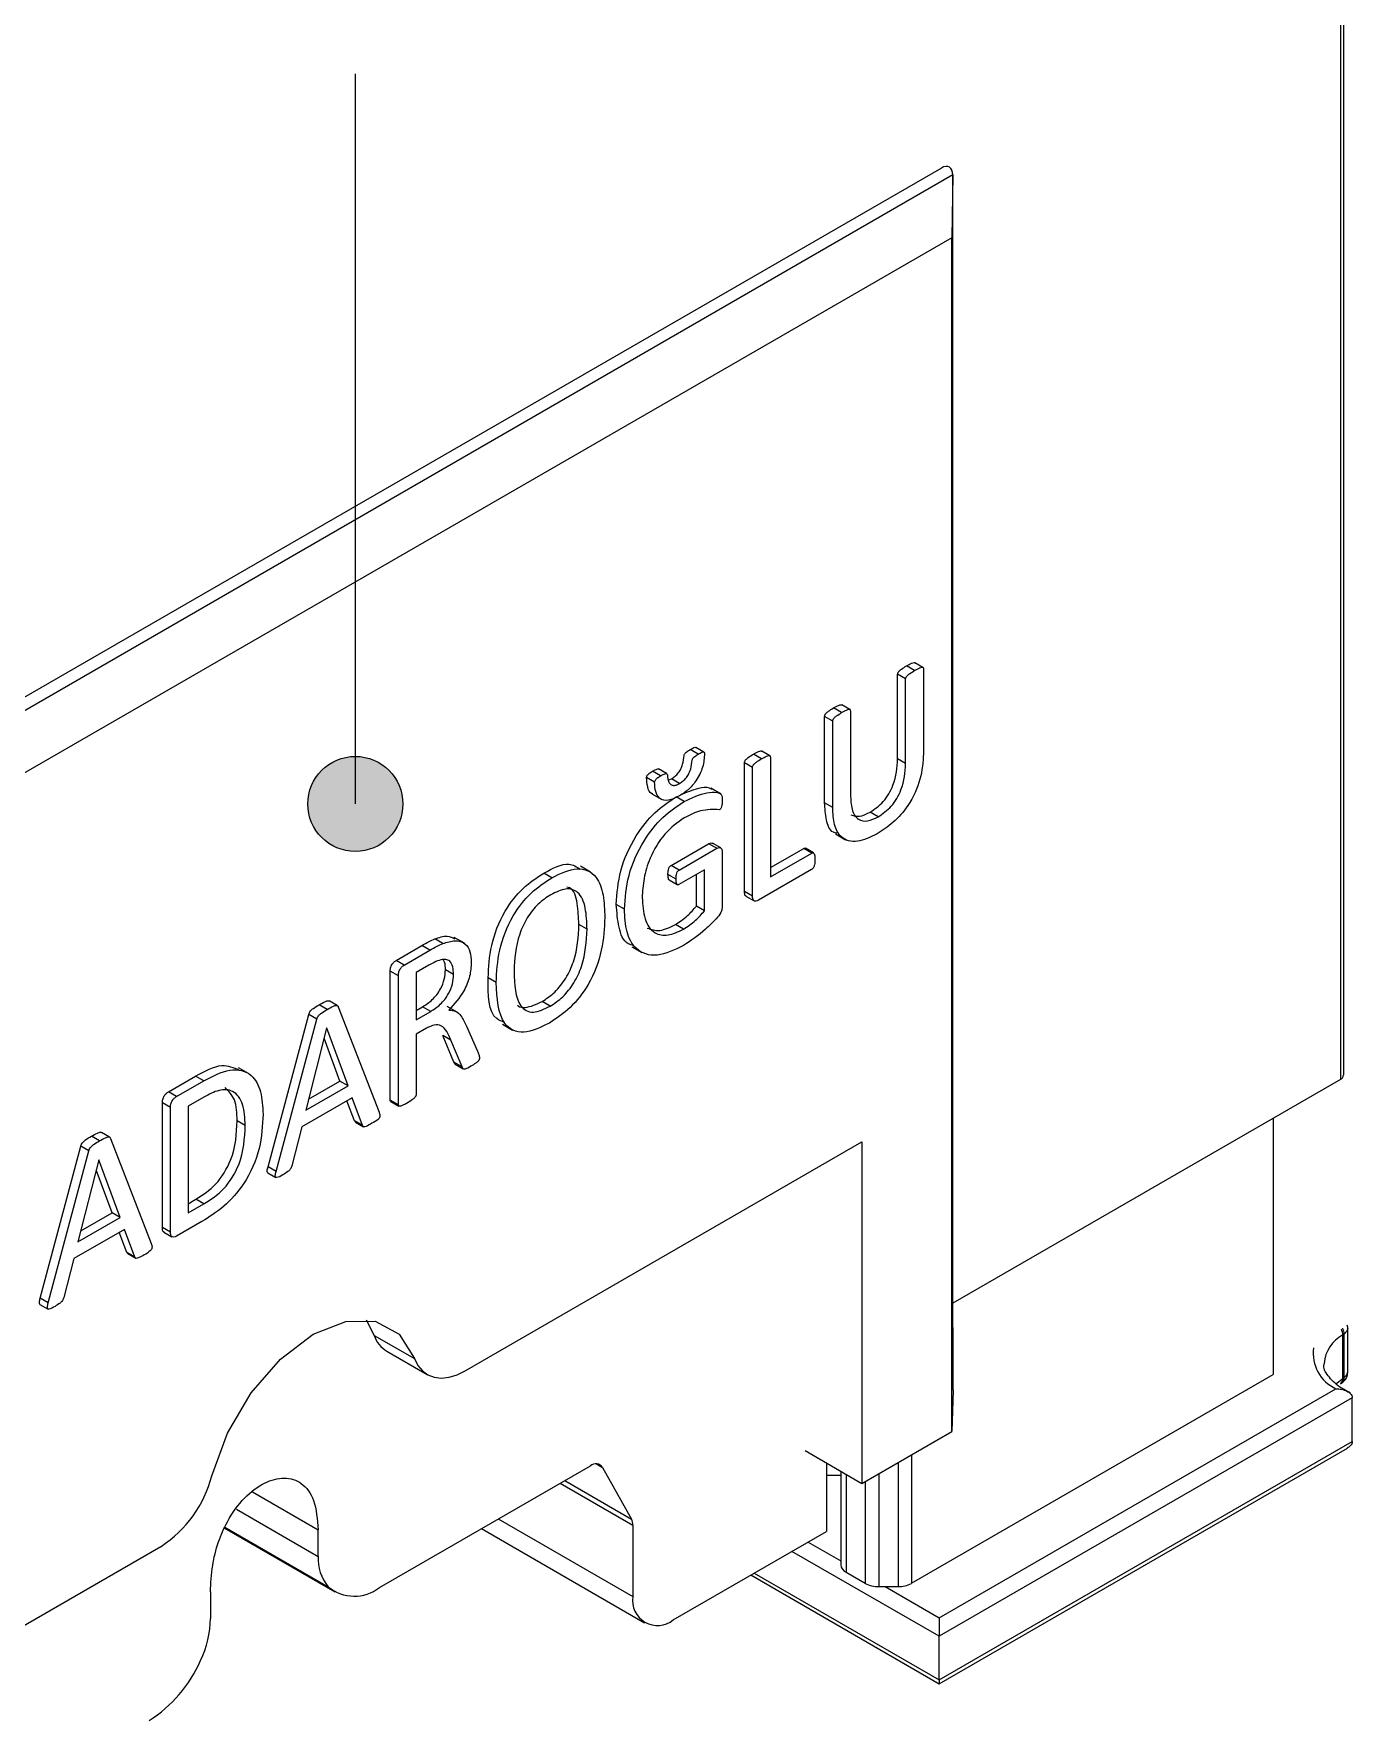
# Model space of a CAD drawing. Header units: millimetres. Extents: x 221 to 2771, y 196 to 840.
# Drawn here: x 2742.5 to 2756.37, y 557.48 to 575.19 of the extents above; entities that cross this region are included whole.
import ezdxf

# ---------------------------------------------------------------- set-up
doc = ezdxf.new("R2010")
doc.units = ezdxf.units.MM
doc.layers.add('yazı_numara_k', color=21, linetype='Continuous')

# ---------------------------------------------------------------- blocks, each defined once
blk = doc.blocks.new('yuvarlakk')
at = {"layer": 'yazı_numara_k'}
blk.add_hatch(color=21, dxfattribs=at).paths.add_polyline_path([(-159.086, 172.801, -1), (-160.086, 172.801, -1)])
at = {"layer": 'yazı_numara_k', "color": 21}
blk.add_circle((-159.586, 172.801), 0.5, dxfattribs=at)

msp = doc.modelspace()

# ---------------------------------------------------------------- linework, layer by layer
at = {"color": 252, "linetype": 'Continuous'}
for p, q in [((2756.242, 628.865), (2756.242, 564.195)), ((2756.277, 564.244), (2756.277, 628.914)), ((2756.242, 564.195), (2752.167, 561.843)), ((2755.534, 563.787), (2755.534, 561.092)), ((2756.282, 561.518), (2756.268, 561.509)), ((2756.268, 561.052), (2756.268, 561.509)), ((2756.282, 561.061), (2756.282, 561.518)), ((2756.321, 561.122), (2756.321, 561.579)), ((2751.733, 558.898), (2755.534, 561.092)), ((2752.024, 558.535), (2756.196, 560.944)), ((2756.195, 560.995), (2756.268, 561.052)), ((2756.244, 560.997), (2756.258, 561.006)), ((2756.268, 561.052), (2756.282, 561.061)), ((2756.368, 560.847), (2752.024, 558.34)), ((2756.368, 560.39), (2756.368, 560.847)), ((2752.024, 557.882), (2756.368, 560.39)), ((2751.733, 560.248), (2751.733, 558.898)), ((2752.024, 557.842), (2756.316, 560.319)), ((2750.988, 560.076), (2750.988, 559.095)), ((2751.047, 560.042), (2751.047, 559.013)), ((2751.388, 560.05), (2751.388, 558.864)), ((2751.591, 560.167), (2751.591, 558.864)), ((2751.247, 559.968), (2751.247, 558.898)), ((2750.645, 559.331), (2750.988, 559.133)), ((2752.024, 558.34), (2750.476, 559.233)), ((2750.044, 558.985), (2752.024, 557.842)), ((2750.079, 559.005), (2752.024, 557.882)), ((2751.047, 559.013), (2751.247, 558.898)), ((2751.388, 558.864), (2751.591, 558.864)), ((2751.455, 558.864), (2752.024, 558.535)), ((2752.024, 557.882), (2752.024, 558.34))]:
    msp.add_line(p, q, dxfattribs=at)
at = {"color": 7, "linetype": 'Continuous', "lineweight": 15}
for p, q in [((2752.047, 573.781), (2738.037, 565.693)), ((2752.167, 573.709), (2738.159, 565.623)), ((2752.167, 573.709), (2752.157, 573.049)), ((2752.167, 561.474), (2752.167, 573.709)), ((2752.157, 573.049), (2738.726, 565.296)), ((2752.157, 560.493), (2752.157, 573.049)), ((2751.766, 568.498), (2751.681, 568.547)), ((2751.852, 568.529), (2751.768, 568.578)), ((2751.587, 567.567), (2751.587, 568.457)), ((2751.671, 568.408), (2751.587, 568.457)), ((2751.671, 567.518), (2751.671, 568.408)), ((2751.859, 568.516), (2751.859, 567.622)), ((2750.819, 567.105), (2750.819, 568.014)), ((2750.904, 567.965), (2750.819, 568.014)), ((2750.998, 568.055), (2750.913, 568.104)), ((2751.085, 568.087), (2751, 568.136)), ((2751.091, 568.073), (2751.091, 567.193)), ((2750.904, 567.056), (2750.904, 567.965)), ((2749.491, 567.618), (2749.407, 567.666)), ((2749.55, 567.639), (2749.466, 567.688)), ((2750.243, 567.601), (2750.158, 567.65)), ((2749.977, 566.173), (2749.977, 567.527)), ((2750.062, 567.478), (2749.977, 567.527)), ((2750.062, 566.124), (2750.062, 567.478)), ((2750.155, 567.568), (2750.07, 567.617)), ((2750.249, 567.586), (2750.249, 566.326)), ((2751.671, 567.518), (2751.587, 567.567)), ((2749.032, 567.322), (2748.947, 567.371)), ((2749.094, 567.388), (2749.009, 567.437)), ((2749.158, 567.414), (2749.074, 567.463)), ((2749.175, 567.343), (2749.21, 567.359)), ((2749.295, 567.31), (2749.21, 567.359)), ((2749.001, 567.201), (2749.107, 567.14)), ((2749.342, 567.121), (2749.258, 567.17)), ((2749.73, 567.198), (2749.623, 567.26)), ((2750.904, 567.056), (2750.819, 567.105)), ((2751.382, 566.958), (2751.297, 567.007)), ((2750.932, 566.779), (2751.039, 566.718)), ((2749.205, 566.448), (2749.6, 566.676)), ((2749.29, 566.399), (2749.685, 566.627)), ((2749.685, 566.627), (2749.6, 566.676)), ((2749.727, 566.631), (2749.642, 566.68)), ((2749.743, 566.582), (2749.743, 566.024)), ((2750.249, 566.424), (2750.599, 566.626)), ((2750.684, 566.577), (2750.599, 566.626)), ((2750.702, 566.578), (2750.617, 566.627)), ((2748.357, 566.378), (2748.251, 566.439)), ((2749.29, 566.399), (2749.205, 566.448)), ((2749.556, 566.401), (2749.287, 566.246)), ((2749.556, 565.97), (2749.556, 566.401)), ((2750.683, 566.403), (2750.124, 566.081)), ((2750.249, 566.326), (2750.684, 566.577)), ((2747.951, 566.317), (2747.866, 566.366)), ((2749.257, 566.303), (2749.172, 566.352)), ((2749.185, 566.294), (2749.27, 566.245)), ((2749.471, 566.019), (2749.471, 566.352)), ((2750.062, 566.124), (2749.977, 566.173)), ((2749.992, 566.125), (2750.077, 566.076)), ((2748.714, 565.988), (2748.629, 566.037)), ((2749.556, 565.97), (2749.471, 566.019)), ((2748.321, 565.777), (2748.236, 565.826)), ((2749.335, 565.776), (2749.25, 565.825)), ((2746.315, 565.449), (2746.583, 565.604)), ((2746.399, 565.4), (2746.668, 565.555)), ((2746.668, 565.555), (2746.583, 565.604)), ((2746.805, 565.625), (2746.72, 565.674)), ((2747.031, 565.628), (2746.924, 565.689)), ((2748.793, 565.592), (2748.899, 565.531)), ((2746.399, 565.4), (2746.315, 565.449)), ((2746.656, 565.397), (2746.524, 565.321)), ((2746.917, 565.3), (2746.832, 565.349)), ((2746.252, 563.98), (2746.252, 565.334)), ((2746.337, 565.285), (2746.252, 565.334)), ((2746.337, 563.931), (2746.337, 565.285)), ((2746.524, 565.321), (2746.524, 564.824)), ((2747.366, 565.215), (2747.281, 565.264)), ((2745.695, 564.973), (2745.61, 565.022)), ((2747.933, 564.967), (2747.849, 565.016)), ((2744.967, 563.278), (2745.395, 564.879)), ((2745.052, 563.229), (2745.48, 564.83)), ((2745.48, 564.83), (2745.395, 564.879)), ((2745.589, 564.933), (2745.504, 564.982)), ((2745.706, 564.959), (2746.134, 563.853)), ((2746.524, 564.922), (2746.592, 564.961)), ((2746.524, 564.824), (2746.677, 564.912)), ((2746.677, 564.912), (2746.592, 564.961)), ((2746.955, 564.904), (2746.849, 564.965)), ((2745.583, 564.735), (2745.363, 563.873)), ((2745.723, 564.178), (2745.557, 564.629)), ((2745.584, 564.735), (2745.583, 564.735)), ((2745.808, 564.129), (2745.584, 564.735)), ((2746.633, 564.735), (2746.524, 564.673)), ((2746.524, 564.673), (2746.524, 564.039)), ((2746.922, 564.377), (2746.805, 564.66)), ((2746.89, 564.611), (2746.805, 564.66)), ((2747.054, 564.755), (2747.169, 564.495)), ((2747.431, 564.777), (2747.537, 564.715)), ((2747.007, 564.328), (2746.89, 564.611)), ((2744.762, 564.259), (2744.656, 564.32)), ((2747.007, 564.328), (2746.922, 564.377)), ((2746.935, 564.357), (2747.02, 564.308)), ((2743.919, 564.066), (2744.205, 564.232)), ((2744.004, 564.017), (2744.29, 564.183)), ((2744.29, 564.183), (2744.205, 564.232)), ((2745.363, 563.873), (2745.808, 564.129)), ((2745.393, 563.988), (2745.723, 564.178)), ((2745.808, 564.129), (2745.723, 564.178)), ((2743.856, 562.64), (2743.856, 563.951)), ((2743.941, 563.902), (2743.856, 563.951)), ((2744.004, 564.017), (2743.919, 564.066)), ((2744.291, 564.01), (2744.128, 563.916)), ((2745.852, 564.004), (2745.321, 563.697)), ((2745.876, 563.761), (2745.797, 563.972)), ((2745.961, 563.712), (2745.852, 564.004)), ((2746.337, 563.931), (2746.252, 563.98)), ((2746.258, 563.965), (2746.343, 563.916)), ((2743.941, 562.591), (2743.941, 563.902)), ((2744.128, 563.916), (2744.128, 562.792)), ((2744.727, 563.713), (2744.642, 563.762)), ((2745.888, 563.749), (2745.876, 563.761)), ((2745.961, 563.712), (2745.876, 563.761)), ((2745.887, 563.748), (2745.972, 563.699)), ((2743.193, 563.55), (2743.109, 563.599)), ((2743.299, 563.59), (2743.215, 563.639)), ((2743.31, 563.576), (2743.738, 562.47)), ((2745.321, 563.697), (2745.216, 563.287)), ((2742.571, 561.895), (2742.999, 563.496)), ((2742.656, 561.846), (2743.084, 563.447)), ((2743.084, 563.447), (2742.999, 563.496)), ((2747.041, 561.133), (2751.211, 563.54)), ((2751.211, 563.54), (2751.211, 559.947)), ((2743.188, 563.352), (2742.967, 562.49)), ((2743.327, 562.795), (2743.161, 563.246)), ((2743.189, 563.352), (2743.188, 563.352)), ((2743.412, 562.746), (2743.189, 563.352)), ((2744.965, 563.214), (2745.049, 563.165)), ((2745.052, 563.229), (2744.967, 563.278)), ((2744.128, 562.89), (2744.209, 562.937)), ((2744.128, 562.792), (2744.293, 562.888)), ((2744.293, 562.888), (2744.209, 562.937)), ((2742.967, 562.49), (2743.412, 562.746)), ((2742.997, 562.605), (2743.327, 562.795)), ((2743.412, 562.746), (2743.327, 562.795)), ((2744.272, 562.702), (2744.004, 562.547)), ((2743.456, 562.62), (2742.925, 562.314)), ((2743.481, 562.378), (2743.402, 562.589)), ((2743.566, 562.329), (2743.456, 562.62)), ((2743.941, 562.591), (2743.856, 562.64)), ((2743.872, 562.591), (2743.957, 562.542)), ((2743.492, 562.366), (2743.481, 562.378)), ((2743.566, 562.329), (2743.481, 562.378)), ((2743.491, 562.365), (2743.576, 562.316)), ((2742.925, 562.314), (2742.82, 561.904)), ((2742.569, 561.831), (2742.654, 561.782)), ((2742.656, 561.846), (2742.571, 561.895)), ((2746, 561.668), (2746.084, 561.505)), ((2746.084, 561.505), (2746.508, 561.26)), ((2752.167, 561.474), (2752.17, 561.58)), ((2752.17, 560.927), (2752.17, 561.58)), ((2746.217, 561.338), (2746.641, 561.093)), ((2752.17, 560.927), (2752.157, 560.493)), ((2751.211, 559.947), (2752.157, 560.493)), ((2750.613, 560.293), (2751.211, 559.947)), ((2739.671, 556.878), (2743.841, 559.286))]:
    msp.add_line(p, q, dxfattribs=at)
at = {"color": 21, "linetype": 'Continuous', "lineweight": 15}
for p, q in [((2746.139, 558.853), (2748.358, 560.134)), ((2748.42, 560.153), (2748.485, 560.116)), ((2748.485, 560.116), (2748.789, 559.572)), ((2750.839, 560.162), (2750.839, 559.443)), ((2744.805, 559.858), (2745.494, 559.46)), ((2748.039, 559.95), (2748.803, 559.509)), ((2748.087, 559.977), (2748.789, 559.572)), ((2744.635, 559.677), (2745.494, 559.181)), ((2747.388, 559.574), (2748.803, 558.758)), ((2748.803, 559.509), (2748.803, 558.758)), ((2744.509, 559.477), (2745.67, 558.807)), ((2744.514, 559.488), (2745.6, 558.862)), ((2745.494, 559.181), (2745.494, 559.46)), ((2747.213, 559.473), (2748.927, 558.483)), ((2749.227, 558.513), (2750.839, 559.443)), ((2744.362, 558.807), (2744.362, 558.528))]:
    msp.add_line(p, q, dxfattribs=at)
at = {"color": 7, "linetype": 'Continuous', "lineweight": 15, "flags": 128}
for points in [[(2744.375, 560.029), (2744.539, 560.476), (2744.788, 560.899), (2745.099, 561.256), (2745.441, 561.516), (2745.784, 561.652), (2746.094, 561.653), (2746.344, 561.518), (2746.508, 561.26)], [(2752.17, 561.58), (2752.169, 561.603), (2752.167, 561.614)], [(2746.508, 561.26), (2746.543, 561.189), (2746.59, 561.132), (2746.648, 561.09), (2746.715, 561.064), (2746.789, 561.056), (2746.87, 561.065), (2746.955, 561.091), (2747.041, 561.133)], [(2750.839, 560.033), (2750.845, 560.033), (2750.988, 560.034)]]:
    msp.add_lwpolyline(points, dxfattribs=at)
at = {"color": 252, "linetype": 'Continuous', "flags": 128}
for points in [[(2756.321, 561.579), (2756.312, 561.548), (2756.282, 561.518)], [(2756.282, 561.061), (2756.312, 561.091), (2756.321, 561.122)], [(2752.024, 558.535), (2752.024, 558.514), (2752.024, 558.491), (2752.024, 558.465), (2752.024, 558.438), (2752.024, 558.41), (2752.024, 558.384), (2752.024, 558.361), (2752.024, 558.34)], [(2752.024, 557.882), (2752.024, 557.865), (2752.024, 557.852), (2752.024, 557.844), (2752.024, 557.842), (2752.024, 557.842)]]:
    msp.add_lwpolyline(points, dxfattribs=at)
at = {"color": 252, "linetype": 'Continuous'}
for centre, radius, start, end in [((2756.218, 564.249), 0.0588, 293.4692, 355.2094), ((2756.446, 561.178), 0.376, 118.2982, 175.0006), ((2756.12, 561.505), 0.148, 1.3647, 25.7318), ((2756.134, 561.515), 0.148, 1.3622, 25.7344), ((2756.366, 561.317), 0.41, 171.8758, 245.4553), ((2756.206, 561.047), 0.0624, 307.5345, 4.6279), ((2756.22, 561.056), 0.0624, 307.5348, 4.629), ((2751.086, 559.103), 0.0983, 184.9233, 246.3959), ((2751.383, 559.152), 0.289, 241.9592, 271.1451), ((2751.597, 559.152), 0.289, 268.8566, 298.0391)]:
    msp.add_arc(centre, radius, start, end, dxfattribs=at)
at = {"color": 7, "linetype": 'Continuous', "lineweight": 15}
for centre, radius, start, end in [((2746.379, 561.604), 0.312, 198.5043, 238.6481), ((2752.039, 560.931), 0.131, 358.2206, 358.9723), ((2743.162, 560.336), 1.251, 302.8994, 345.7855)]:
    msp.add_arc(centre, radius, start, end, dxfattribs=at)
at = {"color": 21, "linetype": 'Continuous', "lineweight": 15}
for centre, radius, start, end in [((2748.413, 560.068), 0.0861, 33.5845, 129.9941), ((2748.673, 559.513), 0.13, 358.2894, 27.1815), ((2745.946, 559.154), 0.453, 176.5631, 220.1343), ((2745.875, 559.192), 0.43, 230.231, 307.9726), ((2749.061, 558.716), 0.262, 170.7861, 309.2032), ((2743.275, 558.555), 1.088, 334.4591, 358.5684), ((2742.958, 558.649), 1.415, 302.4145, 336.5566)]:
    msp.add_arc(centre, radius, start, end, dxfattribs=at)
at = {"color": 7, "linetype": 'Continuous', "lineweight": 15}
msp.add_ellipse((2752.047, 573.643), major_axis=(0.085, 0.147), ratio=0.577335, start_param=5.480374, end_param=7.068543, dxfattribs=at)
for points, knots in [([(2751.587, 568.457), (2751.587, 568.462), (2751.588, 568.471), (2751.595, 568.482), (2751.607, 568.496), (2751.636, 568.519), (2751.663, 568.536), (2751.681, 568.547)], [0, 0, 0, 0, 0.124164, 0.186805, 0.249521, 0.499632, 1, 1, 1, 1]), ([(2751.681, 568.547), (2751.698, 568.556), (2751.724, 568.569), (2751.755, 568.582), (2751.765, 568.579), (2751.767, 568.578)], [0, 0, 0, 0, 0.592192, 0.88816, 1, 1, 1, 1]), ([(2751.766, 568.498), (2751.783, 568.507), (2751.81, 568.521), (2751.84, 568.533), (2751.854, 568.53), (2751.858, 568.523), (2751.858, 568.518), (2751.859, 568.516)], [0, 0, 0, 0, 0.500346, 0.750412, 0.874799, 0.937269, 1, 1, 1, 1]), ([(2751.671, 568.408), (2751.672, 568.413), (2751.673, 568.422), (2751.68, 568.433), (2751.692, 568.447), (2751.721, 568.47), (2751.748, 568.487), (2751.766, 568.498)], [0, 0, 0, 0, 0.124164, 0.186805, 0.249521, 0.499632, 1, 1, 1, 1]), ([(2750.819, 568.014), (2750.82, 568.019), (2750.821, 568.028), (2750.827, 568.039), (2750.839, 568.053), (2750.869, 568.076), (2750.895, 568.093), (2750.913, 568.104)], [0, 0, 0, 0, 0.1241704, 0.1868025, 0.2495166, 0.4996572, 1, 1, 1, 1]), ([(2750.904, 567.965), (2750.905, 567.97), (2750.906, 567.979), (2750.912, 567.99), (2750.924, 568.004), (2750.953, 568.027), (2750.98, 568.044), (2750.998, 568.055)], [0, 0, 0, 0, 0.1241704, 0.1868025, 0.2495166, 0.4996572, 1, 1, 1, 1]), ([(2750.913, 568.104), (2750.931, 568.114), (2750.958, 568.128), (2750.986, 568.138), (2750.997, 568.138), (2750.999, 568.136), (2751, 568.136)], [0, 0, 0, 0, 0.597222, 0.895756, 0.97036, 1, 1, 1, 1]), ([(2750.998, 568.055), (2751.016, 568.065), (2751.042, 568.079), (2751.071, 568.089), (2751.083, 568.089), (2751.089, 568.085), (2751.09, 568.077), (2751.091, 568.073)], [0, 0, 0, 0, 0.500443, 0.7505996, 0.813114, 0.8758628, 1, 1, 1, 1]), ([(2749.21, 567.359), (2749.223, 567.367), (2749.247, 567.382), (2749.282, 567.419), (2749.31, 567.464), (2749.335, 567.528), (2749.334, 567.576), (2749.345, 567.616), (2749.354, 567.631), (2749.376, 567.648), (2749.394, 567.659), (2749.407, 567.666)], [0, 0, 0, 0, 0.125117, 0.250017, 0.375001, 0.49983, 0.749771, 0.781101, 0.812287, 0.874722, 1, 1, 1, 1]), ([(2749.407, 567.666), (2749.419, 567.673), (2749.438, 567.684), (2749.46, 567.692), (2749.465, 567.688), (2749.465, 567.687)], [0, 0, 0, 0, 0.63976, 0.959385, 1, 1, 1, 1]), ([(2749.491, 567.618), (2749.504, 567.625), (2749.524, 567.636), (2749.547, 567.643), (2749.555, 567.635), (2749.556, 567.628), (2749.556, 567.624)], [0, 0, 0, 0, 0.500176, 0.750064, 0.873217, 1, 1, 1, 1]), ([(2750.07, 567.617), (2750.088, 567.627), (2750.115, 567.642), (2750.144, 567.651), (2750.155, 567.652), (2750.157, 567.65), (2750.158, 567.65)], [0, 0, 0, 0, 0.596689, 0.895124, 0.96962, 1, 1, 1, 1]), ([(2749.009, 567.437), (2749.022, 567.444), (2749.041, 567.455), (2749.061, 567.463), (2749.072, 567.465), (2749.073, 567.463), (2749.073, 567.463)], [0, 0, 0, 0, 0.567629, 0.850945, 0.99225, 1, 1, 1, 1]), ([(2749.556, 567.624), (2749.553, 567.577), (2749.547, 567.484), (2749.476, 567.34), (2749.384, 567.238), (2749.323, 567.198), (2749.292, 567.178)], [0, 0, 0, 0, 0.280254, 0.558749, 0.779034, 1, 1, 1, 1]), ([(2749.295, 567.31), (2749.307, 567.318), (2749.332, 567.333), (2749.367, 567.37), (2749.394, 567.415), (2749.42, 567.479), (2749.419, 567.527), (2749.43, 567.567), (2749.439, 567.582), (2749.461, 567.599), (2749.479, 567.61), (2749.491, 567.618)], [0, 0, 0, 0, 0.125117, 0.250017, 0.375001, 0.49983, 0.749771, 0.781101, 0.812287, 0.874722, 1, 1, 1, 1]), ([(2749.977, 567.527), (2749.977, 567.533), (2749.978, 567.541), (2749.985, 567.553), (2749.997, 567.567), (2750.026, 567.59), (2750.053, 567.606), (2750.07, 567.617)], [0, 0, 0, 0, 0.124186, 0.186818, 0.249532, 0.499622, 1, 1, 1, 1]), ([(2750.062, 567.478), (2750.062, 567.484), (2750.063, 567.492), (2750.07, 567.504), (2750.082, 567.518), (2750.111, 567.541), (2750.137, 567.557), (2750.155, 567.568)], [0, 0, 0, 0, 0.124186, 0.186818, 0.249532, 0.499622, 1, 1, 1, 1]), ([(2750.155, 567.568), (2750.173, 567.578), (2750.2, 567.592), (2750.229, 567.603), (2750.241, 567.602), (2750.247, 567.598), (2750.248, 567.591), (2750.249, 567.586)], [0, 0, 0, 0, 0.500388, 0.750658, 0.813131, 0.875891, 1, 1, 1, 1]), ([(2751.297, 567.007), (2751.345, 567.04), (2751.441, 567.105), (2751.571, 567.327), (2751.581, 567.476), (2751.587, 567.567)], [0, 0, 0, 0, 0.280855, 0.56001, 1, 1, 1, 1]), ([(2751.859, 567.622), (2751.853, 567.534), (2751.841, 567.359), (2751.716, 567.086), (2751.543, 566.89), (2751.428, 566.816), (2751.371, 566.779)], [0, 0, 0, 0, 0.280284, 0.558975, 0.779112, 1, 1, 1, 1]), ([(2751.382, 566.958), (2751.43, 566.991), (2751.525, 567.056), (2751.656, 567.278), (2751.666, 567.427), (2751.671, 567.518)], [0, 0, 0, 0, 0.280855, 0.56001, 1, 1, 1, 1]), ([(2748.947, 567.371), (2748.948, 567.375), (2748.948, 567.382), (2748.954, 567.395), (2748.962, 567.405), (2748.981, 567.42), (2748.996, 567.43), (2749.009, 567.437)], [0, 0, 0, 0, 0.12644, 0.249808, 0.37606, 0.500882, 1, 1, 1, 1]), ([(2749.014, 567.201), (2749.009, 567.201), (2748.979, 567.206), (2748.954, 567.272), (2748.95, 567.338), (2748.947, 567.371)], [0, 0, 0, 0, 0.0906006, 0.544347, 1, 1, 1, 1]), ([(2749.032, 567.322), (2749.033, 567.326), (2749.033, 567.333), (2749.039, 567.346), (2749.047, 567.356), (2749.066, 567.371), (2749.081, 567.381), (2749.094, 567.388)], [0, 0, 0, 0, 0.12644, 0.249808, 0.37606, 0.500882, 1, 1, 1, 1]), ([(2749.292, 567.178), (2749.253, 567.159), (2749.176, 567.121), (2749.083, 567.14), (2749.037, 567.22), (2749.034, 567.288), (2749.032, 567.322)], [0, 0, 0, 0, 0.280403, 0.559231, 0.779153, 1, 1, 1, 1]), ([(2749.094, 567.388), (2749.106, 567.395), (2749.125, 567.406), (2749.147, 567.415), (2749.159, 567.415), (2749.168, 567.398), (2749.167, 567.365), (2749.178, 567.33), (2749.194, 567.301), (2749.222, 567.287), (2749.257, 567.29), (2749.283, 567.303), (2749.295, 567.31)], [0, 0, 0, 0, 0.125176, 0.187654, 0.218816, 0.249845, 0.389961, 0.500074, 0.62512, 0.750099, 0.874865, 1, 1, 1, 1]), ([(2748.629, 566.037), (2748.637, 566.153), (2748.653, 566.385), (2748.811, 566.743), (2749.03, 567.017), (2749.182, 567.119), (2749.258, 567.17)], [0, 0, 0, 0, 0.280314, 0.559415, 0.779536, 1, 1, 1, 1]), ([(2748.714, 565.988), (2748.722, 566.104), (2748.738, 566.336), (2748.896, 566.694), (2749.115, 566.968), (2749.267, 567.07), (2749.342, 567.121)], [0, 0, 0, 0, 0.280314, 0.559415, 0.779536, 1, 1, 1, 1]), ([(2749.306, 567.188), (2749.37, 567.217), (2749.473, 567.263), (2749.585, 567.276), (2749.623, 567.254), (2749.632, 567.249)], [0, 0, 0, 0, 0.547693, 0.892215, 1, 1, 1, 1]), ([(2749.342, 567.121), (2749.424, 567.159), (2749.546, 567.216), (2749.672, 567.22), (2749.741, 567.202), (2749.743, 567.154), (2749.743, 567.13)], [0, 0, 0, 0, 0.500425, 0.751018, 0.875568, 1, 1, 1, 1]), ([(2749.743, 567.13), (2749.743, 567.114), (2749.742, 567.089), (2749.735, 567.058), (2749.724, 567.04), (2749.717, 567.035), (2749.714, 567.033)], [0, 0, 0, 0, 0.500834, 0.75047, 0.875251, 1, 1, 1, 1]), ([(2751.091, 567.193), (2751.094, 567.139), (2751.098, 567.031), (2751.161, 566.923), (2751.268, 566.903), (2751.344, 566.94), (2751.382, 566.958)], [0, 0, 0, 0, 0.280994, 0.5600625, 0.7796073, 1, 1, 1, 1]), ([(2749.344, 566.949), (2749.273, 566.898), (2749.131, 566.796), (2748.982, 566.543), (2748.912, 566.307), (2748.905, 566.175), (2748.901, 566.109)], [0, 0, 0, 0, 0.279335, 0.558257, 0.778949, 1, 1, 1, 1]), ([(2749.714, 567.033), (2749.682, 567.034), (2749.617, 567.036), (2749.496, 567.024), (2749.401, 566.977), (2749.344, 566.949)], [0, 0, 0, 0, 0.279667, 0.560282, 1, 1, 1, 1]), ([(2750.949, 566.786), (2750.936, 566.789), (2750.876, 566.8), (2750.831, 566.924), (2750.823, 567.045), (2750.819, 567.105)], [0, 0, 0, 0, 0.125567, 0.562094, 1, 1, 1, 1]), ([(2751.371, 566.779), (2751.3, 566.745), (2751.159, 566.676), (2750.992, 566.721), (2750.914, 566.87), (2750.907, 566.994), (2750.904, 567.056)], [0, 0, 0, 0, 0.280334, 0.55888, 0.779093, 1, 1, 1, 1]), ([(2751.096, 566.98), (2751.125, 566.97), (2751.183, 566.95), (2751.258, 566.988), (2751.297, 567.007)], [0, 0, 0, 0, 0.486, 1, 1, 1, 1]), ([(2749.6, 566.676), (2749.61, 566.68), (2749.626, 566.688), (2749.637, 566.681), (2749.641, 566.678)], [0, 0, 0, 0, 0.605662, 1, 1, 1, 1]), ([(2749.685, 566.627), (2749.694, 566.631), (2749.713, 566.638), (2749.734, 566.629), (2749.742, 566.607), (2749.743, 566.59), (2749.743, 566.582)], [0, 0, 0, 0, 0.279355, 0.558151, 0.779289, 1, 1, 1, 1]), ([(2750.599, 566.626), (2750.603, 566.628), (2750.61, 566.631), (2750.615, 566.628), (2750.617, 566.627)], [0, 0, 0, 0, 0.556383, 1, 1, 1, 1]), ([(2750.684, 566.577), (2750.688, 566.579), (2750.695, 566.582), (2750.707, 566.577), (2750.717, 566.553), (2750.717, 566.527), (2750.717, 566.51)], [0, 0, 0, 0, 0.1244092, 0.2498229, 0.4989697, 1, 1, 1, 1]), ([(2747.866, 566.366), (2747.961, 566.417), (2748.111, 566.498), (2748.211, 566.432), (2748.248, 566.408)], [0, 0, 0, 0, 0.631741, 1, 1, 1, 1]), ([(2747.951, 566.317), (2748.042, 566.362), (2748.225, 566.451), (2748.425, 566.356), (2748.499, 566.14), (2748.505, 565.98), (2748.508, 565.9)], [0, 0, 0, 0, 0.2801253, 0.5579748, 0.7786481, 1, 1, 1, 1]), ([(2749.172, 566.352), (2749.172, 566.368), (2749.172, 566.392), (2749.183, 566.425), (2749.194, 566.441), (2749.201, 566.445), (2749.205, 566.448)], [0, 0, 0, 0, 0.500714, 0.749818, 0.874787, 1, 1, 1, 1]), ([(2750.717, 566.51), (2750.717, 566.492), (2750.716, 566.465), (2750.706, 566.43), (2750.694, 566.411), (2750.686, 566.406), (2750.683, 566.403)], [0, 0, 0, 0, 0.500912, 0.750232, 0.874832, 1, 1, 1, 1]), ([(2747.281, 565.264), (2747.287, 565.376), (2747.298, 565.598), (2747.43, 565.95), (2747.644, 566.221), (2747.792, 566.318), (2747.866, 566.366)], [0, 0, 0, 0, 0.2808542, 0.5596989, 0.7794506, 1, 1, 1, 1]), ([(2747.366, 565.215), (2747.372, 565.327), (2747.383, 565.549), (2747.515, 565.901), (2747.729, 566.172), (2747.877, 566.269), (2747.951, 566.317)], [0, 0, 0, 0, 0.2808542, 0.5596989, 0.7794506, 1, 1, 1, 1]), ([(2749.185, 566.294), (2749.185, 566.294), (2749.18, 566.295), (2749.174, 566.316), (2749.173, 566.338), (2749.172, 566.352)], [0, 0, 0, 0, 0.009351, 0.338132, 1, 1, 1, 1]), ([(2749.257, 566.303), (2749.257, 566.319), (2749.257, 566.343), (2749.267, 566.376), (2749.279, 566.392), (2749.286, 566.396), (2749.29, 566.399)], [0, 0, 0, 0, 0.500714, 0.749818, 0.874787, 1, 1, 1, 1]), ([(2749.287, 566.246), (2749.284, 566.245), (2749.277, 566.241), (2749.266, 566.245), (2749.258, 566.266), (2749.257, 566.288), (2749.257, 566.303)], [0, 0, 0, 0, 0.124449, 0.250235, 0.49907, 1, 1, 1, 1]), ([(2747.94, 566.138), (2747.895, 566.109), (2747.805, 566.051), (2747.687, 565.899), (2747.57, 565.646), (2747.56, 565.464), (2747.554, 565.336)], [0, 0, 0, 0, 0.187208, 0.37388, 0.560798, 1, 1, 1, 1]), ([(2748.321, 565.777), (2748.318, 565.853), (2748.313, 566.004), (2748.245, 566.175), (2748.1, 566.218), (2747.993, 566.165), (2747.94, 566.138)], [0, 0, 0, 0, 0.281331, 0.56076, 0.779821, 1, 1, 1, 1]), ([(2748.236, 565.826), (2748.232, 565.9), (2748.224, 566.046), (2748.184, 566.203), (2748.119, 566.217), (2748.11, 566.219)], [0, 0, 0, 0, 0.4631422, 0.9231526, 1, 1, 1, 1]), ([(2748.901, 566.109), (2748.906, 566.031), (2748.915, 565.874), (2749.015, 565.728), (2749.169, 565.698), (2749.279, 565.75), (2749.335, 565.776)], [0, 0, 0, 0, 0.280634, 0.56001, 0.77977, 1, 1, 1, 1]), ([(2749.993, 566.126), (2749.991, 566.127), (2749.983, 566.129), (2749.978, 566.147), (2749.977, 566.164), (2749.977, 566.173)], [0, 0, 0, 0, 0.127763, 0.563612, 1, 1, 1, 1]), ([(2750.124, 566.081), (2750.114, 566.077), (2750.095, 566.068), (2750.072, 566.075), (2750.063, 566.098), (2750.062, 566.115), (2750.062, 566.124)], [0, 0, 0, 0, 0.27988, 0.559596, 0.779662, 1, 1, 1, 1]), ([(2748.508, 565.9), (2748.503, 565.788), (2748.492, 565.564), (2748.363, 565.211), (2748.148, 564.936), (2747.999, 564.838), (2747.925, 564.79)], [0, 0, 0, 0, 0.2808759, 0.5598287, 0.7794972, 1, 1, 1, 1]), ([(2748.812, 565.605), (2748.792, 565.61), (2748.71, 565.629), (2748.647, 565.794), (2748.635, 565.956), (2748.629, 566.037)], [0, 0, 0, 0, 0.143763, 0.571356, 1, 1, 1, 1]), ([(2749.337, 565.605), (2749.241, 565.559), (2749.052, 565.468), (2748.834, 565.542), (2748.728, 565.739), (2748.719, 565.905), (2748.714, 565.988)], [0, 0, 0, 0, 0.280117, 0.558799, 0.779128, 1, 1, 1, 1]), ([(2749.25, 565.825), (2749.293, 565.854), (2749.371, 565.905), (2749.441, 565.984), (2749.471, 566.019)], [0, 0, 0, 0, 0.5599312, 1, 1, 1, 1]), ([(2749.335, 565.776), (2749.378, 565.805), (2749.456, 565.856), (2749.526, 565.935), (2749.556, 565.97)], [0, 0, 0, 0, 0.5599312, 1, 1, 1, 1]), ([(2749.743, 566.024), (2749.743, 566.012), (2749.742, 565.989), (2749.725, 565.937), (2749.659, 565.866), (2749.533, 565.737), (2749.415, 565.657), (2749.337, 565.605)], [0, 0, 0, 0, 0.0626202, 0.1249153, 0.2494835, 0.5000778, 1, 1, 1, 1]), ([(2746.72, 565.674), (2746.765, 565.69), (2746.845, 565.717), (2746.905, 565.689), (2746.932, 565.676)], [0, 0, 0, 0, 0.563946, 1, 1, 1, 1]), ([(2747.849, 565.016), (2747.894, 565.046), (2747.985, 565.105), (2748.104, 565.258), (2748.221, 565.514), (2748.23, 565.697), (2748.236, 565.826)], [0, 0, 0, 0, 0.187217, 0.373858, 0.560702, 1, 1, 1, 1]), ([(2747.933, 564.967), (2747.979, 564.997), (2748.069, 565.056), (2748.189, 565.209), (2748.305, 565.465), (2748.315, 565.648), (2748.321, 565.777)], [0, 0, 0, 0, 0.187217, 0.373858, 0.560702, 1, 1, 1, 1]), ([(2748.953, 565.788), (2748.996, 565.773), (2749.083, 565.743), (2749.194, 565.798), (2749.25, 565.825)], [0, 0, 0, 0, 0.494819, 1, 1, 1, 1]), ([(2746.583, 565.604), (2746.609, 565.619), (2746.654, 565.644), (2746.7, 565.665), (2746.72, 565.674)], [0, 0, 0, 0, 0.5599551, 1, 1, 1, 1]), ([(2746.668, 565.555), (2746.693, 565.57), (2746.739, 565.595), (2746.785, 565.616), (2746.805, 565.625)], [0, 0, 0, 0, 0.5599551, 1, 1, 1, 1]), ([(2746.805, 565.625), (2746.849, 565.639), (2746.937, 565.667), (2747.041, 565.635), (2747.097, 565.546), (2747.102, 565.466), (2747.104, 565.426)], [0, 0, 0, 0, 0.280614, 0.559768, 0.779577, 1, 1, 1, 1]), ([(2746.252, 565.334), (2746.252, 565.346), (2746.253, 565.369), (2746.269, 565.406), (2746.292, 565.433), (2746.307, 565.444), (2746.315, 565.449)], [0, 0, 0, 0, 0.280402, 0.558021, 0.779128, 1, 1, 1, 1]), ([(2746.337, 565.285), (2746.337, 565.297), (2746.338, 565.32), (2746.354, 565.357), (2746.376, 565.384), (2746.392, 565.395), (2746.399, 565.4)], [0, 0, 0, 0, 0.280402, 0.558021, 0.779128, 1, 1, 1, 1]), ([(2746.592, 564.961), (2746.626, 564.983), (2746.695, 565.027), (2746.781, 565.136), (2746.826, 565.253), (2746.83, 565.317), (2746.832, 565.349)], [0, 0, 0, 0, 0.280624, 0.559673, 0.77931, 1, 1, 1, 1]), ([(2746.783, 565.455), (2746.759, 565.447), (2746.717, 565.433), (2746.675, 565.408), (2746.656, 565.397)], [0, 0, 0, 0, 0.5594731, 1, 1, 1, 1]), ([(2746.917, 565.3), (2746.916, 565.328), (2746.913, 565.383), (2746.885, 565.441), (2746.837, 565.463), (2746.801, 565.458), (2746.783, 565.455)], [0, 0, 0, 0, 0.280333, 0.559849, 0.779694, 1, 1, 1, 1]), ([(2746.832, 565.349), (2746.832, 565.378), (2746.831, 565.42), (2746.814, 565.448), (2746.809, 565.457)], [0, 0, 0, 0, 0.6750549, 1, 1, 1, 1]), ([(2747.104, 565.426), (2747.101, 565.379), (2747.096, 565.284), (2747.019, 565.094), (2746.925, 564.99), (2746.868, 564.926)], [0, 0, 0, 0, 0.280717, 0.560616, 1, 1, 1, 1]), ([(2746.677, 564.912), (2746.711, 564.934), (2746.78, 564.978), (2746.865, 565.087), (2746.911, 565.204), (2746.915, 565.268), (2746.917, 565.3)], [0, 0, 0, 0, 0.280624, 0.559673, 0.77931, 1, 1, 1, 1]), ([(2747.456, 564.797), (2747.426, 564.807), (2747.282, 564.857), (2747.282, 565.084), (2747.281, 565.264)], [0, 0, 0, 0, 0.209258, 1, 1, 1, 1]), ([(2747.925, 564.79), (2747.832, 564.744), (2747.648, 564.653), (2747.389, 564.78), (2747.375, 565.05), (2747.366, 565.215)], [0, 0, 0, 0, 0.281158, 0.559865, 1, 1, 1, 1]), ([(2747.554, 565.336), (2747.559, 565.195), (2747.566, 565.018), (2747.678, 564.915), (2747.78, 564.892), (2747.872, 564.937), (2747.933, 564.967)], [0, 0, 0, 0, 0.498646, 0.624269, 0.749909, 1, 1, 1, 1]), ([(2745.504, 564.982), (2745.526, 564.994), (2745.558, 565.012), (2745.596, 565.028), (2745.607, 565.023), (2745.61, 565.021)], [0, 0, 0, 0, 0.5931403, 0.8886223, 1, 1, 1, 1]), ([(2747.59, 564.976), (2747.592, 564.974), (2747.613, 564.955), (2747.697, 564.945), (2747.788, 564.988), (2747.849, 565.016)], [0, 0, 0, 0, 0.038201, 0.359817, 1, 1, 1, 1]), ([(2745.395, 564.879), (2745.397, 564.886), (2745.401, 564.899), (2745.418, 564.924), (2745.454, 564.952), (2745.484, 564.97), (2745.504, 564.982)], [0, 0, 0, 0, 0.125111, 0.249705, 0.499275, 1, 1, 1, 1]), ([(2745.48, 564.83), (2745.482, 564.837), (2745.486, 564.85), (2745.503, 564.875), (2745.539, 564.903), (2745.569, 564.921), (2745.589, 564.933)], [0, 0, 0, 0, 0.125111, 0.249705, 0.499275, 1, 1, 1, 1]), ([(2745.589, 564.933), (2745.611, 564.945), (2745.643, 564.963), (2745.681, 564.978), (2745.699, 564.973), (2745.704, 564.964), (2745.706, 564.959)], [0, 0, 0, 0, 0.500814, 0.750301, 0.874945, 1, 1, 1, 1]), ([(2746.868, 564.926), (2746.893, 564.924), (2746.944, 564.92), (2747.007, 564.856), (2747.036, 564.793), (2747.054, 564.755)], [0, 0, 0, 0, 0.279281, 0.559335, 1, 1, 1, 1]), ([(2746.89, 564.611), (2746.863, 564.674), (2746.827, 564.761), (2746.716, 564.777), (2746.661, 564.749), (2746.633, 564.735)], [0, 0, 0, 0, 0.559359, 0.779429, 1, 1, 1, 1]), ([(2747.169, 564.495), (2747.174, 564.483), (2747.184, 564.461), (2747.188, 564.435), (2747.191, 564.424)], [0, 0, 0, 0, 0.560819, 1, 1, 1, 1]), ([(2744.205, 564.232), (2744.302, 564.284), (2744.474, 564.378), (2744.603, 564.322), (2744.659, 564.298)], [0, 0, 0, 0, 0.559689, 1, 1, 1, 1]), ([(2744.29, 564.183), (2744.384, 564.231), (2744.572, 564.327), (2744.796, 564.273), (2744.901, 564.076), (2744.91, 563.912), (2744.914, 563.83)], [0, 0, 0, 0, 0.28054, 0.558938, 0.779128, 1, 1, 1, 1]), ([(2746.936, 564.358), (2746.935, 564.358), (2746.927, 564.359), (2746.924, 564.369), (2746.922, 564.377)], [0, 0, 0, 0, 0.118084, 1, 1, 1, 1]), ([(2747.1, 564.335), (2747.079, 564.322), (2747.05, 564.304), (2747.015, 564.306), (2747.01, 564.321), (2747.007, 564.328)], [0, 0, 0, 0, 0.561193, 0.779687, 1, 1, 1, 1]), ([(2747.191, 564.424), (2747.19, 564.418), (2747.19, 564.41), (2747.184, 564.399), (2747.173, 564.384), (2747.144, 564.361), (2747.117, 564.345), (2747.1, 564.335)], [0, 0, 0, 0, 0.124415, 0.18696, 0.249753, 0.499503, 1, 1, 1, 1]), ([(2744.642, 563.762), (2744.64, 563.841), (2744.634, 563.995), (2744.553, 564.072), (2744.515, 564.11)], [0, 0, 0, 0, 0.520065, 1, 1, 1, 1]), ([(2743.856, 563.951), (2743.857, 563.962), (2743.857, 563.986), (2743.873, 564.022), (2743.896, 564.05), (2743.911, 564.061), (2743.919, 564.066)], [0, 0, 0, 0, 0.280333, 0.557936, 0.779094, 1, 1, 1, 1]), ([(2743.941, 563.902), (2743.941, 563.913), (2743.942, 563.937), (2743.958, 563.973), (2743.98, 564.001), (2743.996, 564.012), (2744.004, 564.017)], [0, 0, 0, 0, 0.280333, 0.557936, 0.779094, 1, 1, 1, 1]), ([(2744.727, 563.713), (2744.723, 563.79), (2744.715, 563.944), (2744.614, 564.086), (2744.454, 564.096), (2744.346, 564.039), (2744.291, 564.01)], [0, 0, 0, 0, 0.280837, 0.559462, 0.77919, 1, 1, 1, 1]), ([(2746.258, 563.965), (2746.257, 563.966), (2746.253, 563.968), (2746.252, 563.974), (2746.252, 563.98)], [0, 0, 0, 0, 0.202636, 1, 1, 1, 1]), ([(2746.43, 563.948), (2746.413, 563.939), (2746.386, 563.925), (2746.357, 563.914), (2746.345, 563.915), (2746.338, 563.918), (2746.338, 563.926), (2746.337, 563.931)], [0, 0, 0, 0, 0.500292, 0.750307, 0.813223, 0.875765, 1, 1, 1, 1]), ([(2746.524, 564.039), (2746.524, 564.037), (2746.523, 564.031), (2746.519, 564.019), (2746.506, 564.001), (2746.475, 563.976), (2746.448, 563.959), (2746.43, 563.948)], [0, 0, 0, 0, 0.062704, 0.12524, 0.249657, 0.499728, 1, 1, 1, 1]), ([(2744.209, 562.937), (2744.281, 562.982), (2744.424, 563.073), (2744.626, 563.405), (2744.636, 563.626), (2744.642, 563.762)], [0, 0, 0, 0, 0.281483, 0.559791, 1, 1, 1, 1]), ([(2744.914, 563.83), (2744.909, 563.713), (2744.898, 563.48), (2744.74, 563.108), (2744.503, 562.848), (2744.349, 562.751), (2744.272, 562.702)], [0, 0, 0, 0, 0.28077, 0.558968, 0.778949, 1, 1, 1, 1]), ([(2746.134, 563.853), (2746.138, 563.842), (2746.142, 563.83), (2746.143, 563.81), (2746.14, 563.799), (2746.135, 563.788), (2746.109, 563.759), (2746.083, 563.746), (2746.06, 563.735)], [0, 0, 0, 0, 0.249614, 0.312774, 0.375211, 0.438049, 0.5008, 1, 1, 1, 1]), ([(2742.999, 563.496), (2743.001, 563.503), (2743.005, 563.516), (2743.022, 563.541), (2743.058, 563.569), (2743.088, 563.587), (2743.109, 563.599)], [0, 0, 0, 0, 0.125112, 0.249704, 0.499274, 1, 1, 1, 1]), ([(2743.109, 563.599), (2743.13, 563.611), (2743.162, 563.628), (2743.2, 563.645), (2743.211, 563.64), (2743.214, 563.638)], [0, 0, 0, 0, 0.593141, 0.888621, 1, 1, 1, 1]), ([(2743.193, 563.55), (2743.215, 563.562), (2743.247, 563.58), (2743.285, 563.595), (2743.303, 563.59), (2743.308, 563.581), (2743.31, 563.576)], [0, 0, 0, 0, 0.500814, 0.7503, 0.874945, 1, 1, 1, 1]), ([(2744.293, 562.888), (2744.365, 562.933), (2744.509, 563.024), (2744.711, 563.356), (2744.721, 563.577), (2744.727, 563.713)], [0, 0, 0, 0, 0.281483, 0.559791, 1, 1, 1, 1]), ([(2746.06, 563.735), (2746.04, 563.723), (2746.012, 563.707), (2745.973, 563.693), (2745.965, 563.706), (2745.961, 563.712)], [0, 0, 0, 0, 0.561912, 0.781093, 1, 1, 1, 1]), ([(2743.084, 563.447), (2743.086, 563.454), (2743.09, 563.467), (2743.107, 563.492), (2743.143, 563.52), (2743.173, 563.538), (2743.193, 563.55)], [0, 0, 0, 0, 0.125112, 0.249704, 0.499274, 1, 1, 1, 1]), ([(2744.965, 563.214), (2744.963, 563.216), (2744.958, 563.22), (2744.957, 563.243), (2744.963, 563.264), (2744.967, 563.278)], [0, 0, 0, 0, 0.12675, 0.417316, 1, 1, 1, 1]), ([(2745.123, 563.193), (2745.1, 563.179), (2745.075, 563.164), (2745.05, 563.164), (2745.043, 563.171), (2745.042, 563.193), (2745.048, 563.215), (2745.052, 563.229)], [0, 0, 0, 0, 0.49946, 0.562158, 0.624848, 0.749676, 1, 1, 1, 1]), ([(2745.216, 563.287), (2745.215, 563.281), (2745.211, 563.27), (2745.198, 563.247), (2745.167, 563.219), (2745.14, 563.204), (2745.123, 563.193)], [0, 0, 0, 0, 0.125321, 0.250128, 0.499026, 1, 1, 1, 1]), ([(2743.873, 562.593), (2743.871, 562.594), (2743.862, 562.595), (2743.857, 562.614), (2743.857, 562.631), (2743.856, 562.64)], [0, 0, 0, 0, 0.130072, 0.56475, 1, 1, 1, 1]), ([(2744.004, 562.547), (2743.994, 562.543), (2743.974, 562.535), (2743.951, 562.542), (2743.942, 562.564), (2743.941, 562.582), (2743.941, 562.591)], [0, 0, 0, 0, 0.279878, 0.559553, 0.779632, 1, 1, 1, 1]), ([(2743.664, 562.352), (2743.644, 562.34), (2743.616, 562.324), (2743.577, 562.31), (2743.569, 562.323), (2743.566, 562.329)], [0, 0, 0, 0, 0.561911, 0.781093, 1, 1, 1, 1]), ([(2743.738, 562.47), (2743.742, 562.459), (2743.747, 562.447), (2743.747, 562.427), (2743.744, 562.416), (2743.739, 562.405), (2743.713, 562.376), (2743.687, 562.363), (2743.664, 562.352)], [0, 0, 0, 0, 0.2496133, 0.312774, 0.375211, 0.4380491, 0.5007994, 1, 1, 1, 1]), ([(2742.569, 561.831), (2742.567, 561.832), (2742.562, 561.837), (2742.562, 561.86), (2742.567, 561.881), (2742.571, 561.895)], [0, 0, 0, 0, 0.12675, 0.417316, 1, 1, 1, 1]), ([(2742.727, 561.81), (2742.704, 561.796), (2742.679, 561.781), (2742.654, 561.781), (2742.647, 561.788), (2742.646, 561.81), (2742.652, 561.831), (2742.656, 561.846)], [0, 0, 0, 0, 0.49946, 0.562159, 0.624849, 0.749677, 1, 1, 1, 1]), ([(2742.82, 561.904), (2742.819, 561.898), (2742.815, 561.886), (2742.802, 561.864), (2742.771, 561.836), (2742.745, 561.82), (2742.727, 561.81)], [0, 0, 0, 0, 0.1253214, 0.250128, 0.4990269, 1, 1, 1, 1])]:
    msp.add_open_spline(points, degree=3, knots=knots, dxfattribs=at)
at = {"color": 252, "linetype": 'Continuous'}
for points, knots in [([(2756.319, 561.579), (2756.32, 561.583), (2756.322, 561.594), (2756.318, 561.604), (2756.315, 561.611)], [0, 0, 0, 0, 0.369753, 1, 1, 1, 1]), ([(2756.349, 560.899), (2756.312, 560.918), (2756.208, 560.971), (2756.104, 561.084), (2756.058, 561.163), (2756.074, 561.207), (2756.075, 561.21)], [0, 0, 0, 0, 0.2039057, 0.5818031, 0.9709415, 1, 1, 1, 1]), ([(2756.258, 561.006), (2756.271, 561.017), (2756.297, 561.038), (2756.318, 561.081), (2756.319, 561.109), (2756.32, 561.122)], [0, 0, 0, 0, 0.375231, 0.731829, 1, 1, 1, 1]), ([(2756.196, 560.944), (2756.196, 560.944), (2756.215, 560.943), (2756.256, 560.939), (2756.308, 560.922), (2756.344, 560.897), (2756.364, 560.873), (2756.367, 560.856), (2756.368, 560.847)], [0, 0, 0, 0, 0.006037, 0.246854, 0.529868, 0.729505, 0.864354, 1, 1, 1, 1]), ([(2756.368, 560.39), (2756.367, 560.381), (2756.364, 560.364), (2756.345, 560.339), (2756.326, 560.327), (2756.315, 560.32)], [0, 0, 0, 0, 0.301923, 0.602086, 1, 1, 1, 1])]:
    msp.add_open_spline(points, degree=3, knots=knots, dxfattribs=at)
at = {"color": 21, "linetype": 'Continuous', "lineweight": 15}
msp.add_open_spline([(2744.362, 558.807), (2744.366, 558.898), (2744.373, 559.066), (2744.435, 559.321), (2744.542, 559.571), (2744.711, 559.806), (2744.931, 559.969), (2745.147, 560.023), (2745.333, 559.962), (2745.469, 559.774), (2745.485, 559.57), (2745.494, 559.46)], degree=3, knots=[0, 0, 0, 0, 0.114713, 0.2106274, 0.2931515, 0.4024422, 0.5067626, 0.613717, 0.7274983, 0.8532538, 1, 1, 1, 1], dxfattribs=at)
at = {"layer": 'yazı_numara_k', "color": 21}
msp.add_line((2745.885, 567.094), (2745.885, 574.771), dxfattribs=at)

# ---------------------------------------------------------------- block references
at = {"rotation": 180}
msp.add_blockref('yuvarlakk', (2586.299, 739.895), dxfattribs=at)

doc.saveas('drawing.dxf')
